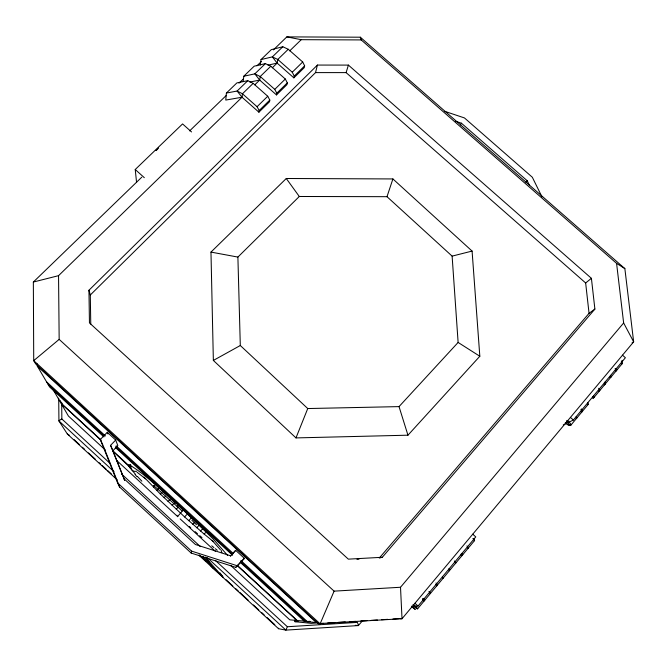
<?xml version="1.0" encoding="UTF-8"?>
<svg xmlns="http://www.w3.org/2000/svg" width="667" height="667" viewBox="0 0 667 667"><rect width="100%" height="100%" fill="white"/><g stroke="black" fill="none" stroke-linecap="round" stroke-linejoin="round"><path stroke-width="1" d="M226.388 93.055L225.771 100.075L242.038 97.232L258.913 112.189L269.51 101.776L269.81 100.067L267.734 96.248L253.168 83.367L247.799 80.674L236.893 82.9L226.388 93.055L237.11 91.037L247.799 80.674M243.188 81.374L243.797 76.221L254.185 66.183L265.408 63.615L270.81 66.225L285.318 79.023L287.319 82.875L286.968 84.626L276.48 94.922L259.688 80.073L254.827 73.862L243.797 76.221M273.378 49.908L286.835 36.885L360.322 37.202L624.862 268.618L633.65 341.846L402.018 618.734L318.309 623.645L35.601 363.823L33.725 360.639L33.35 282.041L58.546 275.671L242.038 97.232L242.454 93.772L253.168 83.367M260.213 65.124L261.022 59.58L271.302 49.65L282.816 46.748L288.261 49.275L302.701 61.981L304.644 65.866L304.235 67.667L293.864 77.847L277.138 63.107L272.361 56.878L261.022 59.58M254.786 84.842L259.688 80.073L260.222 76.513L270.81 66.225M258.913 112.189L259.171 110.505L269.81 100.067M272.294 67.817L277.138 63.107L277.78 59.455L288.261 49.275M233.875 552.334L235.693 550.35L244.397 558.354L235.759 567.367L191.196 553.068L191.562 551.109L117.584 482.883L100.308 439.511L107.279 432.308L115.683 440.037L117.817 445.623L112.898 450.75L124.621 480.09M276.48 94.922L276.805 93.197L287.319 82.875M293.864 77.847L294.239 76.08L304.644 65.866M278.623 628.197L278.539 628.714L285.893 630.115L358.387 625.571L362.423 620.802M90.762 324.07L90.303 294.997L315.524 72.603L317.417 65.066L348.416 65.099L591.404 278.322L594.889 309.079L382.316 557.279L380.023 557.87M379.265 558.071L589.053 313.323L585.651 282.975L346.098 72.611L348.416 65.099M386.993 196.682L299.291 196.49L237.894 257.078L240.303 345.514L307.745 408.546L399.033 406.612L458.121 342.446L452.118 256.128L386.993 196.682L392.905 178.939L286.276 178.498L210.972 252.093L213.357 360.43L295.981 437.911L407.954 435.192L479.823 356.253L472.086 251.075L392.905 178.939M355.303 625.304L358.387 625.571A3.502 0.442 64.1 0 0 358.404 625.254L357.854 623.562A4.269 0.542 64.1 0 0 357.345 622.386L287.352 626.738L285.893 630.115L207.295 557.679M295.981 437.911L307.745 408.546M360.322 37.202L361.197 39.92L616.583 263.365L623.645 322.97L400.517 587.26L334.1 591.145L320.127 623.828L33.725 360.639L59.163 339.378L58.546 275.671M460.438 124.912L461.422 123.212L527.222 180.749L529.473 185.343M178.047 505.027L177.08 506.378L182.083 511.005M525.921 182.358L527.222 180.749M411.747 606.787L415.283 609.455L413.198 607.212L414.49 605.669L413.023 604.56M566.466 421.953L567.55 422.611L568.868 421.035M413.74 607.687L415.032 606.136L414.49 605.669M416.058 608.096A4.119 0.542 41.3 0 0 417.592 608.679A4.119 0.542 41.3 0 0 415.299 606.136L418.017 606.053L475.763 536.902L472.753 534.184M566.667 420.493L569.084 422.136L573.37 420.018L625.388 357.729L622.494 355.186M417.617 608.796L424.054 601.084M423.12 599.641A4.11 0.575 41.1 0 0 424.696 600.317L436.843 585.751M435.868 584.367A4.094 0.642 40.9 0 0 437.485 584.992L449.533 570.552M450.167 569.801L462.114 555.486M462.74 554.736L474.587 540.537M570.944 425.079L581.941 411.889M582.516 411.197L588.277 404.302M594.005 397.44L604.836 384.467M605.403 383.783L616.141 370.91M616.708 370.235L622.319 363.507M411.731 606.103L412.665 606.77L413.957 605.227M235.759 567.367L244.397 558.354M230.448 556.136L235.693 550.35M144.014 477.105L160.338 494.022L184.609 516.933L204.177 534.1L205.436 532.725M200.567 531.049L202.451 528.989M192.821 524.295L194.23 522.761M196.773 527.764L198.649 525.713M188.753 520.677L190.862 518.376M182.541 510.822L177.439 516.7L177.847 516.433M184.609 516.933L186.718 514.641M176.246 509.238L178.364 506.953M168.051 501.509L170.177 499.224M172.111 505.361L174.229 503.076M164.115 497.715L165.533 496.19M156.753 490.47L158.663 488.436M160.338 494.022L162.239 491.988M153.402 487.085L154.677 485.726M135.601 474.504L128.898 466.333L130.69 464.457M130.007 467.917L131.191 466.667M124.629 480.323L110.589 445.331L115.683 440.037M382.316 557.279L348.341 559.146L89.453 322.903L88.944 290.253L317.417 65.066M259.171 110.505L257.062 106.712L267.734 96.248M276.805 93.197L274.762 89.37L285.318 79.023M294.239 76.08L292.263 72.211L302.701 61.981M289.711 50.875L301.226 39.687L361.197 39.92M265.408 63.615L254.827 73.862L260.222 76.513L274.762 89.37M282.816 46.748L272.361 56.878L277.78 59.455L292.263 72.211M33.35 282.041L141.771 177.18M189.628 130.899L226.271 95.464M238.978 83.175L243.463 78.831M256.928 65.816L261.414 61.472M136.568 182.424L135.234 169.51L182.566 123.929L191.554 131.941M585.651 282.975L591.404 278.322M177.53 506.111L177.08 506.378L153.427 485.351M589.053 313.323L594.889 309.079M632.108 342.763L633.65 341.846L623.645 322.97M213.357 360.43L240.303 345.514M563.265 425.004L566.566 423.353M452.118 256.128L472.086 251.075M268.034 65.149L277.138 63.107M249.842 82.049L259.688 80.073M294.839 620.01L294.931 621.677L298.032 621.486M240.212 562.289L304.527 621.452L306.587 621.327M309.963 621.311L305.82 621.569L240.645 561.631M310.547 621.527L307.437 621.719L240.87 560.497M318.409 622.886L311.239 623.337L294.931 621.677M318.309 623.645L323.487 623.32M327.639 623.061L334.892 622.611M338.002 622.419L345.256 621.969M349.408 621.711L355.628 621.327M360.805 621.002L367.025 620.618M371.169 620.36L377.389 619.976M381.541 619.718L387.76 619.335M392.938 619.009L399.158 618.626M356.953 559.305L358.979 559.188M315.524 72.603L346.098 72.611M400.108 618.659L402.018 618.734L400.517 587.26M304.327 621.135L297.215 620.493L237.235 565.308M304.527 621.452L316.325 622.536L37.302 366.083L37.285 364.015M210.972 252.093L237.894 257.078M286.835 36.885L301.226 39.687M58.713 398.141L58.929 420.935L67.309 433.95L69.41 435.301M423.362 599.441L423.053 598.566M191.562 551.109L237.652 565.899M230.74 555.861L195.423 544.514L123.879 478.589M455.653 121.277L461.422 123.212M444.906 111.397L464.457 117.934L532.333 177.255L541.971 196.873M415.966 607.729L416.567 607.912L415.032 606.136M616.583 263.365L624.862 268.618M458.121 342.446L479.823 356.253M137.01 472.203L145.664 478.881M213.473 541.646L204.177 534.1M215.274 548.674L217.284 550.267M567.55 422.611L568.076 423.045A2.601 0.85 38.7 0 1 569.159 425.154A2.601 0.85 38.7 0 1 566.408 423.845L565.291 422.519M211.722 545.798L213.94 547.607M412.665 606.77L413.198 607.212M199.725 535.659L201.976 537.602M195.148 531.657L197.482 533.708M257.062 106.712L242.454 93.772L237.11 91.037L242.038 97.232M570.435 417.409L573.37 420.018M189.386 526.538L190.754 527.764M135.234 169.51L144.314 177.672M414.957 603.268L418.017 606.053M176.538 503.685C160.964 490.32 146.473 475.021 128.781 464.474L128.306 465.066L112.981 450.967M59.163 339.378L334.1 591.145M46.515 381.774L105.436 435.951M116.15 445.806L233.217 553.46M48.199 384.634L104.169 436.11M115.674 446.69L232.725 554.427M103.902 436.918L49.541 386.91L37.302 366.083M115.391 447.482L232.55 555.244M100.717 439.678L60.872 403.01L52.651 388.819M100.95 440.178L61.214 403.61L68.401 416.025L105.119 449.825M113.173 451.426L128.898 466.333M237.169 565.533L296.873 620.468L289.77 619.826L230.749 565.491M116.592 460.388L177.022 516.025L176.988 515.274M180.157 518.918L215.416 551.376M61.689 402.501L61.856 418.993L110.08 463.415M121.561 473.995L200.4 546.632M215.658 560.689L287.352 626.738M114.007 471.694L58.929 420.935A3.468 0.642 -23.5 0 1 59.146 420.602L60.697 419.568A4.235 0.775 -23.5 0 1 61.856 418.993M73.987 439.528L79.331 444.455M82.391 447.274L84.676 449.383M88.494 452.901L95.364 459.238M99.183 462.756L100.717 464.165M102.243 465.574L106.061 469.093M107.587 470.502L111.406 474.02M199.216 554.986L206.086 561.314M210.672 565.541L216.775 571.177M219.068 573.287L222.119 576.105M225.938 579.623L232.808 585.959M235.868 588.778L238.161 590.887M239.686 592.296L248.082 600.042M253.427 604.969L258.771 609.896M261.831 612.706L264.115 614.824M267.175 617.642L274.812 624.679M202.851 556.486L212.981 567.909L222.953 577.105L220.085 572.92M67.309 433.95L117.159 479.815M198.999 555.269L278.539 628.714M117.584 482.883L119.668 487.093L191.196 553.068M179.223 506.153L212.898 538.711L227.589 555.394M191.838 520.227L196.482 524.696M141.854 481.174L137.419 476.48M212.123 540.42L220.393 549.741M205.336 557.137L222.953 577.105M135.059 474.47L136.943 476.663M286.276 178.498L299.291 196.49M205.878 557.679L212.981 567.909M60.03 400.392L63.132 405.778M100.308 439.511L102.951 445.122M110.589 445.331L112.898 450.75M107.279 432.308L107.971 433.975M103.335 446.081L119.668 487.093M399.033 406.612L407.954 435.192M88.944 290.253L90.303 294.997M156.061 150.525A17.192 4.819 -48.6 0 1 158.596 148.091M156.011 150.575A16.792 4.711 -48.6 0 1 157.245 149.35M473.178 538.469A4.035 0.825 40.4 0 1 474.07 540.654M466.942 545.939A4.044 0.792 40.5 0 1 467.334 547.882M461.297 554.11A4.052 0.767 40.6 0 1 461.097 555.353M454.377 560.972A4.06 0.734 40.7 0 1 455.353 563.081M448.691 569.209A4.077 0.7 40.8 0 1 449.058 570.627M442.346 576.805A4.085 0.675 40.9 0 1 442.738 578.197M435.976 584.434A4.094 0.642 41 0 1 436.393 585.801M428.939 591.429A4.102 0.609 41.1 0 1 430.023 593.43M422.511 599.116A4.11 0.575 41.2 0 1 423.12 600.834M473.937 538.411A2.685 0.55 40.4 0 1 473.02 538.636M423.153 598.349A4.11 0.575 41.1 0 1 424.696 600.317M435.976 583A4.094 0.642 40.9 0 1 437.485 584.992M449.325 568.451A4.069 0.709 40.7 0 1 448.516 569.226M461.923 553.36A4.052 0.767 40.6 0 1 461.047 554.219M569.084 422.136A3.91 1.276 38.7 0 1 570.852 425.212A3.91 1.276 38.7 0 1 567.359 423.995M621.302 361.164A3.844 1.501 37.7 0 1 621.594 363.915M576.18 416.55A3.902 1.301 38.6 0 1 576.08 418.442M581.399 408.929A3.894 1.326 38.5 0 1 581.249 411.431M587.735 402.71A3.885 1.351 38.4 0 1 587.594 404.652M593.472 395.831A3.877 1.384 38.3 0 1 593.313 397.79M598.641 388.294A3.869 1.409 38.2 0 1 598.407 390.879M604.894 382.158A3.86 1.434 38.1 0 1 604.694 384.159M610.572 375.363A3.852 1.459 38 0 1 609.738 377.314M616.216 368.593A3.844 1.476 37.8 0 1 615.366 370.569M622.086 360.322A2.551 1 37.7 0 1 621.911 361.689M615.107 368.584A3.852 1.476 37.9 0 1 615.424 371.311M604.327 382.841A3.86 1.426 38.1 0 1 604.127 384.834M592.905 396.515A3.877 1.376 38.3 0 1 592.746 398.474M580.824 409.621A3.894 1.326 38.5 0 1 581.274 412.223M136.585 471.227A4.619 4.502 -27.4 0 1 130.832 465.933M221.953 552.718A4.644 4.569 -65.9 0 1 221.252 550.433"/></g></svg>
